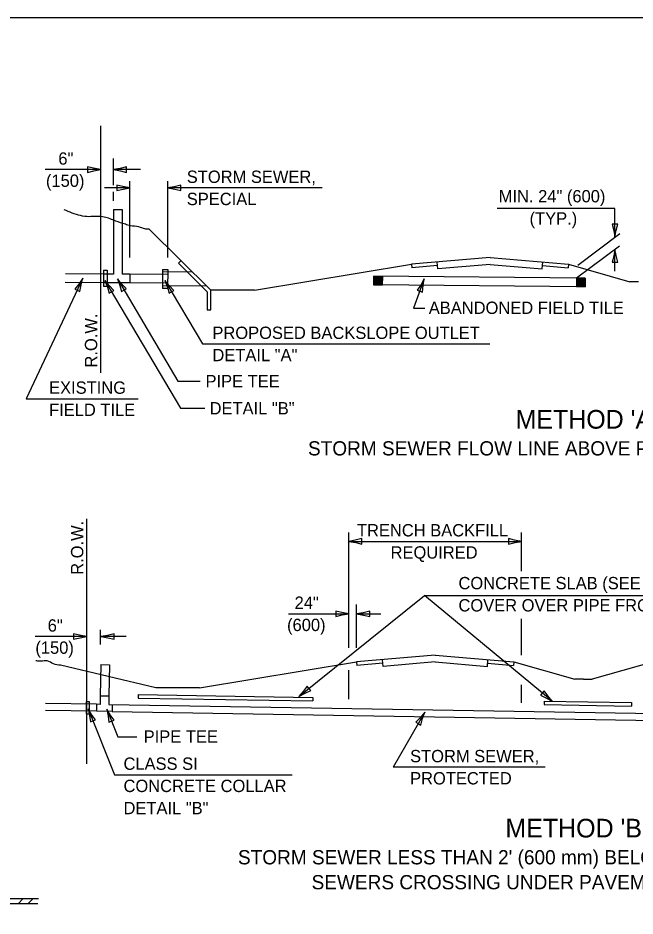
# Model space of a CAD drawing. Extents: x 2262292 to 2262922, y -3123599 to -3123199.
# Drawn here: x 2262673.3 to 2262805.5, y -3123391.2 to -3123198.8 of the extents above; entities that cross this region are included whole.
import ezdxf

# ---------------------------------------------------------------- set-up
doc = ezdxf.new("R2010")
doc.units = 0
for name, color, linetype in [('Default', 7, 'Continuous'), ('RD_Pr_Roadway_Dimensions', 7, 'Continuous'), ('RD_Pr_Roadway_Items', 7, 'Continuous'), ('RD_Pr_Roadway_Notes', 7, 'Continuous')]:
    doc.layers.add(name, color=color, linetype=linetype)

msp = doc.modelspace()

# ---------------------------------------------------------------- linework, layer by layer
at = {"layer": 'Default'}
msp.add_lwpolyline([(2262292.48, -3123598.83), (2262922.48, -3123598.83), (2262922.48, -3123198.83), (2262292.48, -3123198.83)], close=True, dxfattribs=at)
at = {"layer": 'RD_Pr_Roadway_Dimensions'}
for p, q in [((2262693.82, -3123234.62), (2262693.82, -3123228.96)), ((2262691.02, -3123231.31), (2262679.2, -3123231.31)), ((2262699.57, -3123231.31), (2262693.82, -3123231.31)), ((2262697.3, -3123235.22), (2262691.89, -3123235.22)), ((2262697.3, -3123250.1), (2262697.3, -3123233.8)), ((2262705.41, -3123250.1), (2262705.41, -3123233.8)), ((2262738.48, -3123235.22), (2262705.41, -3123235.22)), ((2262693.82, -3123238.01), (2262693.82, -3123236.07)), ((2262801.21, -3123239.61), (2262775.98, -3123239.61)), ((2262801.21, -3123245.77), (2262801.21, -3123239.61)), ((2262793.22, -3123251.76), (2262802.26, -3123244.98)), ((2262792.97, -3123254.52), (2262802.2, -3123247.6)), ((2262801.21, -3123253.09), (2262801.21, -3123248.33)), ((2262744.2, -3123333.74), (2262744.2, -3123309.06)), ((2262781.21, -3123317.31), (2262781.21, -3123309.06)), ((2262744.2, -3123310.93), (2262781.21, -3123310.93)), ((2262745.88, -3123333.74), (2262745.88, -3123324.44)), ((2262731.27, -3123326.44), (2262744.2, -3123326.44)), ((2262745.88, -3123326.44), (2262751.04, -3123326.44)), ((2262781.21, -3123335.29), (2262781.21, -3123327.54)), ((2262688.04, -3123331.32), (2262677.06, -3123331.32)), ((2262691.05, -3123333.04), (2262691.05, -3123329.89)), ((2262696.51, -3123331.32), (2262691.13, -3123331.32)), ((2262744.2, -3123344.74), (2262744.2, -3123338.55)), ((2262781.21, -3123345.51), (2262781.21, -3123341.64))]:
    msp.add_line(p, q, dxfattribs=at)
for points in [[(2262688.22, -3123230.72), (2262688.22, -3123231.31), (2262688.22, -3123231.89), (2262689.62, -3123231.55), (2262691.02, -3123231.31), (2262689.52, -3123231.03)], [(2262696.62, -3123231.89), (2262696.62, -3123231.31), (2262696.62, -3123230.72), (2262695.22, -3123231.06), (2262693.82, -3123231.31), (2262695.31, -3123231.58)], [(2262694.5, -3123234.63), (2262694.5, -3123235.22), (2262694.5, -3123235.8), (2262695.9, -3123235.46), (2262697.3, -3123235.22), (2262695.8, -3123234.95)], [(2262708.21, -3123235.8), (2262708.21, -3123235.22), (2262708.21, -3123234.63), (2262706.81, -3123234.98), (2262705.41, -3123235.22), (2262706.91, -3123235.49)], [(2262801.8, -3123242.97), (2262801.21, -3123242.97), (2262800.63, -3123242.97), (2262800.97, -3123244.37), (2262801.21, -3123245.77), (2262801.49, -3123244.27)], [(2262800.63, -3123251.13), (2262801.21, -3123251.13), (2262801.8, -3123251.13), (2262801.46, -3123249.73), (2262801.21, -3123248.33), (2262800.94, -3123249.83)], [(2262746.99, -3123311.51), (2262747, -3123310.93), (2262747, -3123310.34), (2262745.59, -3123310.68), (2262744.2, -3123310.93), (2262745.69, -3123311.2)], [(2262778.42, -3123310.34), (2262778.41, -3123310.93), (2262778.41, -3123311.51), (2262779.81, -3123311.17), (2262781.21, -3123310.93), (2262779.72, -3123310.65)], [(2262741.4, -3123325.86), (2262741.4, -3123326.44), (2262741.4, -3123327.03), (2262742.8, -3123326.68), (2262744.2, -3123326.44), (2262742.7, -3123326.17)], [(2262748.68, -3123327.03), (2262748.68, -3123326.44), (2262748.68, -3123325.86), (2262747.28, -3123326.2), (2262745.88, -3123326.44), (2262747.37, -3123326.71)], [(2262685.24, -3123330.73), (2262685.24, -3123331.32), (2262685.24, -3123331.9), (2262686.64, -3123331.56), (2262688.04, -3123331.32), (2262686.54, -3123331.05)], [(2262693.93, -3123331.9), (2262693.93, -3123331.32), (2262693.93, -3123330.73), (2262692.53, -3123331.08), (2262691.13, -3123331.32), (2262692.62, -3123331.59)]]:
    msp.add_lwpolyline(points, close=True, dxfattribs=at)
at = {"layer": 'RD_Pr_Roadway_Items'}
for p, q in [((2262691.02, -3123221.95), (2262691.02, -3123274.84)), ((2262693.82, -3123239.85), (2262693.82, -3123253.7)), ((2262693.82, -3123239.85), (2262695.66, -3123239.85)), ((2262695.66, -3123239.85), (2262695.66, -3123253.71)), ((2262714.64, -3123257.16), (2262701.42, -3123244.04)), ((2262707.71, -3123251.34), (2262708.24, -3123250.82)), ((2262774.46, -3123250.11), (2262757.64, -3123251.59)), ((2262774.46, -3123250.11), (2262791.28, -3123251.59)), ((2262704.3, -3123252.67), (2262704.28, -3123256.74)), ((2262704.3, -3123252.67), (2262705.42, -3123252.68)), ((2262705.42, -3123252.68), (2262705.4, -3123256.75)), ((2262713.89, -3123257.48), (2262707.71, -3123251.34)), ((2262723.98, -3123257.16), (2262757.64, -3123251.59)), ((2262757.64, -3123251.59), (2262757.7, -3123252.33)), ((2262763.22, -3123251.85), (2262757.7, -3123252.33)), ((2262763.29, -3123252.59), (2262763.16, -3123251.11)), ((2262774.46, -3123251.6), (2262763.29, -3123252.59)), ((2262774.46, -3123251.6), (2262785.63, -3123252.59)), ((2262785.63, -3123252.59), (2262785.77, -3123251.11)), ((2262785.7, -3123251.85), (2262791.22, -3123252.33)), ((2262791.29, -3123251.59), (2262791.22, -3123252.33)), ((2262791.29, -3123251.59), (2262804.38, -3123255.31)), ((2262691.65, -3123253.68), (2262683.49, -3123253.61)), ((2262691.65, -3123252.84), (2262691.65, -3123256.37)), ((2262691.65, -3123252.84), (2262692.45, -3123252.84)), ((2262693.82, -3123253.7), (2262691.65, -3123253.68)), ((2262692.45, -3123252.84), (2262692.45, -3123256.37)), ((2262697.31, -3123253.72), (2262695.66, -3123253.71)), ((2262697.31, -3123253.72), (2262697.3, -3123255.58)), ((2262705.41, -3123253.79), (2262697.31, -3123253.72)), ((2262710.72, -3123253.28), (2262704.3, -3123253.22)), ((2262749.52, -3123254.15), (2262749.5, -3123256.01)), ((2262749.51, -3123254.53), (2262751.39, -3123254.54)), ((2262751.39, -3123254.17), (2262749.52, -3123254.15)), ((2262794.84, -3123254.53), (2262749.52, -3123254.15)), ((2262749.52, -3123254.34), (2262751.39, -3123254.36)), ((2262749.7, -3123254.15), (2262749.69, -3123256.01)), ((2262749.89, -3123254.16), (2262749.88, -3123256.01)), ((2262750.08, -3123254.16), (2262750.06, -3123256.01)), ((2262750.27, -3123254.16), (2262750.25, -3123256.02)), ((2262750.45, -3123254.16), (2262750.44, -3123256.02)), ((2262750.64, -3123254.16), (2262750.62, -3123256.02)), ((2262750.83, -3123254.16), (2262750.81, -3123256.02)), ((2262751.01, -3123254.16), (2262751, -3123256.02)), ((2262751.2, -3123254.17), (2262751.18, -3123256.02)), ((2262751.39, -3123254.17), (2262751.37, -3123256.03)), ((2262792.97, -3123254.52), (2262792.96, -3123256.37)), ((2262794.84, -3123254.53), (2262792.97, -3123254.52)), ((2262793.16, -3123254.52), (2262793.15, -3123256.37)), ((2262793.35, -3123254.52), (2262793.33, -3123256.37)), ((2262793.54, -3123254.52), (2262793.52, -3123256.38)), ((2262793.72, -3123254.53), (2262793.7, -3123256.38)), ((2262793.91, -3123254.53), (2262793.89, -3123256.38)), ((2262794.1, -3123254.53), (2262794.08, -3123256.38)), ((2262794.28, -3123254.53), (2262794.26, -3123256.38)), ((2262794.47, -3123254.53), (2262794.45, -3123256.39)), ((2262794.65, -3123254.53), (2262794.64, -3123256.39)), ((2262794.84, -3123254.53), (2262794.83, -3123256.39)), ((2262691.65, -3123255.53), (2262683.47, -3123255.47)), ((2262697.3, -3123255.58), (2262691.65, -3123255.53)), ((2262692.45, -3123256.37), (2262691.65, -3123256.37)), ((2262705.4, -3123255.65), (2262697.3, -3123255.58)), ((2262713.74, -3123256.27), (2262704.28, -3123256.19)), ((2262749.5, -3123255.82), (2262751.37, -3123255.84)), ((2262749.5, -3123256.01), (2262751.37, -3123256.03)), ((2262794.83, -3123256.39), (2262749.5, -3123256.01)), ((2262749.51, -3123254.71), (2262751.38, -3123254.72)), ((2262749.51, -3123254.89), (2262751.38, -3123254.91)), ((2262749.51, -3123255.08), (2262751.38, -3123255.1)), ((2262749.51, -3123255.27), (2262751.38, -3123255.28)), ((2262749.51, -3123255.45), (2262751.38, -3123255.47)), ((2262749.51, -3123255.64), (2262751.37, -3123255.65)), ((2262792.96, -3123255.82), (2262794.83, -3123255.83)), ((2262792.96, -3123256), (2262794.83, -3123256.02)), ((2262792.96, -3123256.19), (2262794.83, -3123256.2)), ((2262792.96, -3123256.37), (2262794.83, -3123256.39)), ((2262792.97, -3123254.7), (2262794.84, -3123254.72)), ((2262792.97, -3123254.89), (2262794.84, -3123254.91)), ((2262792.97, -3123255.08), (2262794.84, -3123255.09)), ((2262792.97, -3123255.26), (2262794.84, -3123255.28)), ((2262792.97, -3123255.45), (2262794.83, -3123255.46)), ((2262792.97, -3123255.63), (2262794.83, -3123255.65)), ((2262806.24, -3123255.31), (2262804.38, -3123255.31)), ((2262705.4, -3123256.75), (2262704.28, -3123256.74)), ((2262713.89, -3123257.48), (2262713.89, -3123261.34)), ((2262723.98, -3123257.16), (2262714.64, -3123257.16)), ((2262714.64, -3123261.34), (2262714.64, -3123257.16)), ((2262713.89, -3123261.34), (2262714.64, -3123261.34)), ((2262688.04, -3123306.07), (2262688.04, -3123358.57)), ((2262762.7, -3123335.28), (2262745.88, -3123336.76)), ((2262762.7, -3123335.28), (2262779.53, -3123336.76)), ((2262691.06, -3123337.31), (2262690.95, -3123343.99)), ((2262691.06, -3123337.31), (2262692.93, -3123337.34)), ((2262692.93, -3123337.34), (2262692.81, -3123344.02)), ((2262712.23, -3123342.33), (2262745.88, -3123336.76)), ((2262745.88, -3123336.76), (2262745.95, -3123337.5)), ((2262751.46, -3123337.01), (2262745.95, -3123337.5)), ((2262751.53, -3123337.75), (2262751.4, -3123336.27)), ((2262762.7, -3123336.76), (2262751.53, -3123337.75)), ((2262762.7, -3123336.76), (2262773.88, -3123337.75)), ((2262773.88, -3123337.75), (2262774.01, -3123336.27)), ((2262773.94, -3123337.01), (2262779.47, -3123337.5)), ((2262779.53, -3123336.76), (2262779.47, -3123337.5)), ((2262779.53, -3123336.76), (2262792.62, -3123340.47)), ((2262809.45, -3123336.76), (2262796.36, -3123340.47)), ((2262702.88, -3123342.33), (2262682.45, -3123337.44)), ((2262794.49, -3123340.47), (2262792.62, -3123340.47)), ((2262794.49, -3123340.47), (2262796.36, -3123340.47)), ((2262712.23, -3123342.33), (2262702.88, -3123342.33)), ((2262690.95, -3123343.99), (2262690.92, -3123345.85)), ((2262690.95, -3123343.99), (2262692.81, -3123344.02)), ((2262692.81, -3123344.02), (2262692.78, -3123345.87)), ((2262699.12, -3123343.75), (2262699.1, -3123344.49)), ((2262699.1, -3123344.49), (2262736.49, -3123345.1)), ((2262699.12, -3123343.75), (2262736.5, -3123344.36)), ((2262736.5, -3123344.36), (2262736.49, -3123345.1)), ((2262690.17, -3123345.83), (2262679.25, -3123345.65)), ((2262688.04, -3123345.25), (2262688.6, -3123345.25)), ((2262688.04, -3123347.85), (2262688.04, -3123345.25)), ((2262688.6, -3123345.25), (2262688.6, -3123347.85)), ((2262690.17, -3123345.83), (2262690.14, -3123347.32)), ((2262690.92, -3123345.85), (2262690.17, -3123345.83)), ((2262692.78, -3123345.87), (2262895.44, -3123349.16)), ((2262693.53, -3123345.89), (2262693.51, -3123347.37)), ((2262786.07, -3123345.16), (2262804.77, -3123345.46)), ((2262786.07, -3123345.16), (2262786.07, -3123345.9)), ((2262786.07, -3123345.9), (2262804.76, -3123346.2)), ((2262804.77, -3123345.46), (2262804.76, -3123346.2)), ((2262690.14, -3123347.32), (2262679.22, -3123347.14)), ((2262688.04, -3123347.85), (2262688.6, -3123347.85)), ((2262693.51, -3123347.37), (2262690.14, -3123347.32)), ((2262693.51, -3123347.37), (2262895.42, -3123350.65)), ((2262643.46, -3123387.45), (2262677.76, -3123387.45)), ((2262677.58, -3123388.56), (2262643.46, -3123388.56))]:
    msp.add_line(p, q, dxfattribs=at)
for points in [[(2262673.38, -3123388.56), (2262674.49, -3123387.45)], [(2262675.48, -3123388.56), (2262676.6, -3123387.45)]]:
    msp.add_lwpolyline(points, dxfattribs=at)
for points in [[(2262701.42, -3123244.04), (2262700.55, -3123244.02), (2262699.23, -3123243.56), (2262697.43, -3123243.33), (2262696.34, -3123243.02), (2262694.31, -3123242.32), (2262691.82, -3123241.47), (2262690.26, -3123241.32), (2262688.54, -3123241.39), (2262686.75, -3123241.16), (2262683.24, -3123239.92)], [(2262682.45, -3123337.44), (2262680.97, -3123337.17), (2262679.61, -3123336.53), (2262678.25, -3123336.61), (2262677.38, -3123336.53), (2262677.17, -3123336.49)]]:
    msp.add_spline(points, degree=3, dxfattribs=at)
at = {"layer": 'RD_Pr_Roadway_Notes'}
for p, q in [((2262687.24, -3123254.59), (2262675.11, -3123280.37)), ((2262691.98, -3123255.06), (2262708.14, -3123282.42)), ((2262694.63, -3123254.69), (2262707.58, -3123276.61)), ((2262704.82, -3123255.06), (2262712.84, -3123268.64)), ((2262760.37, -3123254.72), (2262758.07, -3123261.01)), ((2262758.07, -3123261.01), (2262760.45, -3123261.01)), ((2262712.84, -3123268.64), (2262774.42, -3123268.64)), ((2262707.58, -3123276.61), (2262712.4, -3123276.61)), ((2262675.11, -3123280.37), (2262699.06, -3123280.37)), ((2262708.14, -3123282.42), (2262713.35, -3123282.42)), ((2262733.49, -3123344.16), (2262760.43, -3123322.53)), ((2262787.79, -3123345.19), (2262760.43, -3123322.53)), ((2262760.43, -3123322.53), (2262852.31, -3123322.53)), ((2262688.37, -3123346.77), (2262694, -3123360.96)), ((2262692.35, -3123346.85), (2262694.71, -3123352.8)), ((2262760.5, -3123347.54), (2262753.68, -3123359.3)), ((2262694.71, -3123352.8), (2262698.77, -3123352.8)), ((2262786.29, -3123359.3), (2262753.68, -3123359.3)), ((2262694, -3123360.96), (2262732.07, -3123360.96))]:
    msp.add_line(p, q, dxfattribs=at)
for points in [[(2262685.52, -3123256.88), (2262686.05, -3123257.13), (2262686.58, -3123257.38), (2262686.86, -3123255.96), (2262687.24, -3123254.59), (2262686.36, -3123255.83)], [(2262692.9, -3123257.77), (2262693.4, -3123257.47), (2262693.91, -3123257.17), (2262692.9, -3123256.14), (2262691.98, -3123255.06), (2262692.51, -3123256.49)], [(2262695.54, -3123257.39), (2262696.05, -3123257.1), (2262696.55, -3123256.8), (2262695.55, -3123255.77), (2262694.63, -3123254.69), (2262695.15, -3123256.11)], [(2262705.74, -3123257.77), (2262706.24, -3123257.47), (2262706.75, -3123257.17), (2262705.74, -3123256.14), (2262704.82, -3123255.06), (2262705.34, -3123256.49)], [(2262758.86, -3123257.14), (2262759.41, -3123257.35), (2262759.96, -3123257.55), (2262760.12, -3123256.11), (2262760.37, -3123254.72), (2262759.6, -3123256.03)], [(2262736.04, -3123342.86), (2262735.67, -3123342.41), (2262735.3, -3123341.95), (2262734.43, -3123343.09), (2262733.49, -3123344.16), (2262734.82, -3123343.44)], [(2262786.01, -3123342.96), (2262785.64, -3123343.41), (2262785.26, -3123343.86), (2262786.56, -3123344.49), (2262787.79, -3123345.19), (2262786.82, -3123344.03)], [(2262688.85, -3123349.59), (2262689.4, -3123349.37), (2262689.94, -3123349.16), (2262689.11, -3123347.98), (2262688.37, -3123346.77), (2262688.66, -3123348.26)], [(2262692.84, -3123349.67), (2262693.39, -3123349.46), (2262693.93, -3123349.24), (2262693.1, -3123348.06), (2262692.35, -3123346.85), (2262692.65, -3123348.34)], [(2262758.59, -3123349.67), (2262759.09, -3123349.97), (2262759.6, -3123350.26), (2262760, -3123348.88), (2262760.5, -3123347.54), (2262759.51, -3123348.7)]]:
    msp.add_lwpolyline(points, close=True, dxfattribs=at)

# ---------------------------------------------------------------- texts
at = {"layer": 'RD_Pr_Roadway_Dimensions'}
for s, p in [('6"', (2262681.99, -3123230.25)), ('STORM SEWER,', (2262709.5, -3123234.16)), ('(150)', (2262679.34, -3123235)), ('SPECIAL', (2262709.5, -3123238.91)), ('MIN. 24" (600)', (2262776.32, -3123238.32)), ('(TYP.)', (2262782.92, -3123243.07)), ('TRENCH BACKFILL', (2262745.95, -3123309.87)), ('REQUIRED', (2262753.15, -3123314.62)), ('24"', (2262732.6, -3123325.38)), ('6"', (2262679.71, -3123330.26)), ('(600)', (2262730.98, -3123330.14)), ('(150)', (2262677.07, -3123335.01))]:
    msp.add_text(s, height=2.64, dxfattribs=at).set_placement(p)
at = {"layer": 'RD_Pr_Roadway_Items'}
for p in [(2262690.31, -3123273.7), (2262687.34, -3123318.09)]:
    msp.add_text('R.O.W.', height=2.64, rotation=90, dxfattribs=at).set_placement(p)
at = {"layer": 'RD_Pr_Roadway_Notes'}
for s, height, p in [('ABANDONED FIELD TILE', 2.64, (2262761.33, -3123262.22)), ('PROPOSED BACKSLOPE OUTLET', 2.64, (2262714.99, -3123267.58)), ('DETAIL "A"', 2.64, (2262714.99, -3123272.34)), ('PIPE TEE', 2.64, (2262713.51, -3123277.93)), ('EXISTING', 2.64, (2262680.01, -3123279.32)), ('FIELD TILE', 2.64, (2262680.01, -3123284.07)), ('DETAIL "B"', 2.64, (2262714.39, -3123283.74)), ("METHOD 'A' (4 LANE)", 4, (2262779.91, -3123286.79)), ('STORM SEWER FLOW LINE ABOVE PROPOSED DITCH FLOW LINE', 3.048, (2262735.46, -3123292.53)), ('CONCRETE SLAB (SEE DETAIL "F" AND NOTE 7)', 2.64, (2262767.69, -3123321.19)), ('COVER OVER PIPE FROM 13" (330) TO 24" (600)', 2.64, (2262767.69, -3123325.94)), ('PIPE TEE', 2.64, (2262700.27, -3123354.06)), ('STORM SEWER,', 2.64, (2262757.33, -3123358.24)), ('CLASS SI', 2.64, (2262695.95, -3123359.86)), ('PROTECTED', 2.64, (2262757.33, -3123362.99)), ('CONCRETE COLLAR', 2.64, (2262695.95, -3123364.62)), ('DETAIL "B"', 2.64, (2262695.95, -3123369.37)), ("METHOD 'B' (4 LANE)", 4, (2262777.74, -3123374.35)), ("STORM SEWER LESS THAN 2' (600 mm) BELOW DITCH FLOW LINE AND STORM ", 3.048, (2262720.46, -3123380.11)), ('SEWERS CROSSING UNDER PAVEMENTS AND PAVED DITCHES', 3.048, (2262736.23, -3123385.45))]:
    msp.add_text(s, height=height, dxfattribs=at).set_placement(p)

doc.saveas('drawing.dxf')
